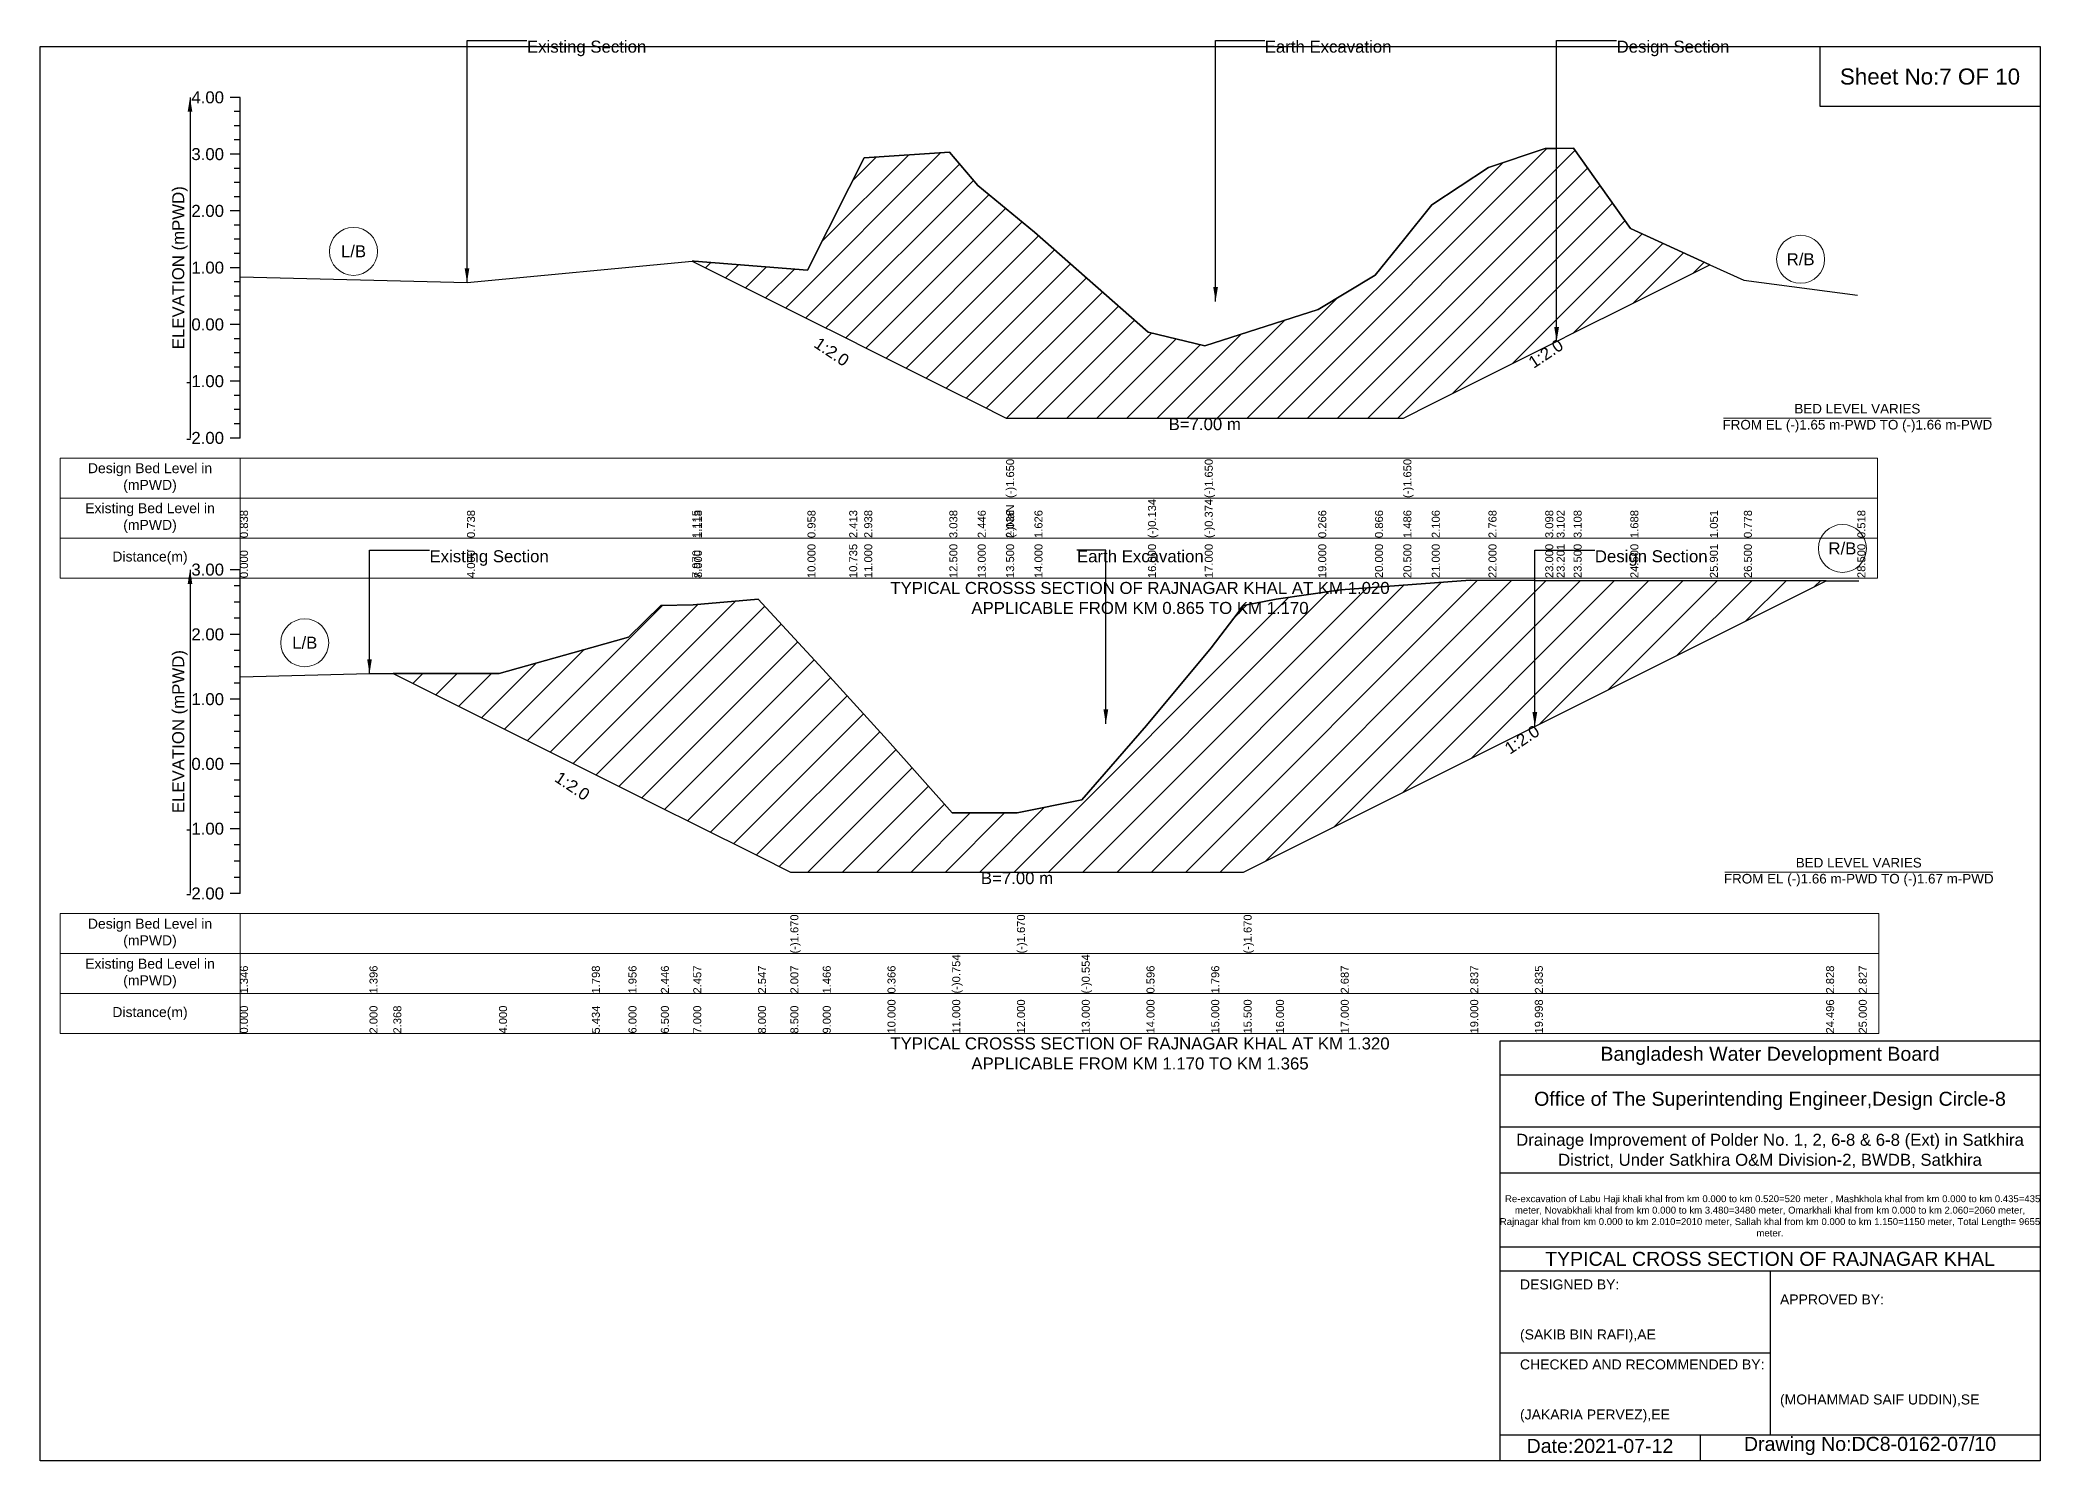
# Model space of a CAD drawing. Header units: inches. Extents: x 91000 to 648000, y -5656 to 141.
# Drawn here: x 530000 to 538000, y -5656 to 26 of the extents above; entities that cross this region are included whole.
import ezdxf

# ---------------------------------------------------------------- set-up
doc = ezdxf.new("R2010")
doc.units = ezdxf.units.IN
doc.header["$LTSCALE"] = 7
doc.header["$MEASUREMENT"] = 0
for name, color, linetype, lineweight in [('Cross section Data Border', 7, 'Continuous', 9), ('Cross Section Labels', 7, 'Continuous', 9), ('Existing_Bed_Level for Xsection', 7, 'Continuous', 25)]:
    doc.layers.add(name, color=color, linetype=linetype, lineweight=lineweight)
doc.styles.get("Standard").update_dxf_attribs({"font": 'arial.ttf'})
doc.dimstyles.get("Standard").update_dxf_attribs({"dimtxt": 0.18, "dimasz": 0.18, "dimexe": 0.18, "dimexo": 0.0625, "dimgap": 0.09, "dimtad": 0, "dimtih": 1, "dimtoh": 1, "dimdec": 4, "dimzin": 0, "dimdsep": 46, "dimtxsty": 'Standard', "dimcen": 0.09, "dimadec": 0, "dimazin": 0, "dimtfac": 1, "dimtdec": 4, "dimtofl": 0, "dimtmove": 0, "dimatfit": 3, "dimfxl": 0, "dimtolj": 1, "dimtzin": 0, "dimarcsym": 0})

msp = doc.modelspace()

# ---------------------------------------------------------------- hatches: boundary and pattern name
at = {"layer": 'Existing_Bed_Level for Xsection'}
h = msp.add_hatch(dxfattribs=at)
h.set_pattern_fill('ANSI31', color=256, scale=681, style=0)
h.paths.add_polyline_path([(532609.1, -858), (532616, -861.4), (533070, -1088.4), (533236.8, -1171.8), (533297, -1201.9), (533637.5, -1372.2), (533751, -1428.9), (533864.5, -1485.7), (533978, -1485.7), (534432, -1485.7), (534659, -1485.7), (535113, -1485.7), (535340, -1485.7), (535453.5, -1485.7), (535567, -1428.9), (535794, -1315.4), (536021, -1201.9), (536066.5, -1179.1), (536134.5, -1145.2), (536361.5, -1031.7), (536679.5, -872.6), (536361.5, -727.9), (536134.5, -405.6), (536066.5, -406.9), (536021, -407.9), (535794, -482.8), (535567, -633), (535453.5, -773.8), (535340, -914.5), (535113, -1050.7), (534659, -1196), (534432, -1141.5), (533978, -742), (533864.5, -648.9), (533751, -555.9), (533637.5, -421.5), (533297, -444.2), (533236.8, -563.3), (533070, -893.6), (532616, -857.3)])
h = msp.add_hatch(dxfattribs=at)
h.set_pattern_fill('ANSI31', color=256, scale=777, style=0)
h.paths.add_polyline_path([(531413.3, -2507.2), (531836, -2718.5), (532207.4, -2904.2), (532354, -2977.5), (532483.5, -3042.2), (532613, -3107), (532872, -3236.5), (533001.5, -3301.2), (533131, -3301.2), (533390, -3301.2), (533649, -3301.2), (533908, -3301.2), (534167, -3301.2), (534426, -3301.2), (534685, -3301.2), (534814.5, -3301.2), (534944, -3236.5), (535203, -3107), (535721, -2848), (535979.4, -2718.8), (537144.4, -2136.3), (535979.4, -2134.4), (535721, -2133.9), (535203, -2172.8), (534944, -2209), (534814.5, -2235.2), (534685, -2403.6), (534426, -2714.3), (534167, -3012.2), (533908, -3064), (533649, -3064), (533390, -2773.9), (533131, -2489), (533001.5, -2349), (532872, -2209), (532613, -2232.4), (532483.5, -2235.2), (532354, -2362.1), (532207.4, -2403.2), (531836, -2507.2)])

# ---------------------------------------------------------------- linework, layer by layer
for points in [[(530000, 0), (538000, 0), (538000, -5656), (530000, -5656)], [(537120, 0), (538000, 0), (538000, -240), (537120, -240)]]:
    msp.add_lwpolyline(points, close=True)
for points in [[(535840, -5656), (535840, -3976), (538000, -3976)], [(535840, -4112), (538000, -4112)], [(535840, -4320), (538000, -4320)], [(535840, -4504), (538000, -4504)], [(535840, -4800), (538000, -4800)], [(535840, -4896), (538000, -4896)], [(536920, -4896), (536920, -5552)], [(535840, -5224), (536920, -5224)], [(535840, -5552), (538000, -5552)], [(536640, -5552), (536640, -5656)]]:
    msp.add_lwpolyline(points)
at = {"layer": 'Cross section Data Border'}
for points in [[(530080, -1645.1), (537349.5, -1645.1), (537349.5, -2125.1), (530080, -2125.1)], [(530080, -3466.7), (537355, -3466.7), (537355, -3946.7), (530080, -3946.7)]]:
    msp.add_lwpolyline(points, close=True, dxfattribs=at)
for points in [[(530800, -1645.1), (530800, -2125.1)], [(530080, -1805.1), (537349.5, -1805.1)], [(530080, -1965.1), (537349.5, -1965.1)], [(530800, -3466.7), (530800, -3946.7)], [(530080, -3626.7), (537355, -3626.7)], [(530080, -3786.7), (537355, -3786.7)]]:
    msp.add_lwpolyline(points, dxfattribs=at)
at = {"layer": 'Cross Section Labels'}
for points in [[(536733.7, -1485.7), (537805.3, -1485.7)], [(536739.2, -3301.2), (537810.8, -3301.2)]]:
    msp.add_lwpolyline(points, dxfattribs=at)
for centre in [(531254, -818.7), (537042.5, -850.5), (537209.7, -2006.9), (531059, -2384.1)]:
    msp.add_circle(centre, 96, dxfattribs=at)
at = {"layer": 'Existing_Bed_Level for Xsection'}
for points in [[(530800, -203.1), (530760, -203.1)], [(530800, -1565.1), (530800, -1338.1), (530800, -1111.1), (530800, -884.1), (530800, -657.1), (530800, -430.1), (530800, -203.1)], [(530800, -259.9), (530776, -259.9)], [(530800, -316.6), (530776, -316.6)], [(530800, -373.4), (530776, -373.4)], [(530800, -430.1), (530760, -430.1)], [(530800, -920.9), (531708, -943.6), (532609.1, -858), (532616, -857.3), (533070, -893.6), (533236.8, -563.3), (533297, -444.2), (533637.5, -421.5), (533751, -555.9), (533864.5, -648.9), (533864.5, -648.9), (533978, -742), (534432, -1141.5), (534659, -1196), (534659, -1196), (535113, -1050.7), (535340, -914.5), (535453.5, -773.8), (535453.5, -773.8), (535567, -633), (535794, -482.8), (536021, -407.9), (536066.5, -406.9), (536134.5, -405.6), (536361.5, -727.9), (536679.5, -872.6), (536815.5, -934.5), (537269.5, -993.5)], [(530800, -486.9), (530776, -486.9)], [(530800, -543.6), (530776, -543.6)], [(530800, -600.4), (530776, -600.4)], [(530800, -657.1), (530760, -657.1)], [(530800, -713.9), (530776, -713.9)], [(530800, -770.6), (530776, -770.6)], [(530800, -827.4), (530776, -827.4)], [(530800, -884.1), (530760, -884.1)], [(530800, -940.9), (530776, -940.9)], [(530800, -997.6), (530776, -997.6)], [(530800, -1111.1), (530760, -1111.1)], [(530800, -1054.4), (530776, -1054.4)], [(530800, -1167.9), (530776, -1167.9)], [(530800, -1224.6), (530776, -1224.6)], [(530800, -1338.1), (530760, -1338.1)], [(530800, -1281.4), (530776, -1281.4)], [(530800, -1394.9), (530776, -1394.9)], [(530800, -1451.6), (530776, -1451.6)], [(530800, -1508.4), (530776, -1508.4)], [(530800, -1565.1), (530760, -1565.1)], [(530800, -2091.7), (530760, -2091.7)], [(530800, -2156.5), (530776, -2156.5)], [(530800, -3386.7), (530800, -3127.7), (530800, -2868.7), (530800, -2609.7), (530800, -2350.7), (530800, -2091.7)], [(530800, -2520.1), (531318, -2507.2), (531413.3, -2507.2), (531836, -2507.2), (532207.4, -2403.2), (532354, -2362.1), (532483.5, -2235.2), (532613, -2232.4), (532872, -2209), (533001.5, -2349), (533001.5, -2349), (533131, -2489), (533390, -2773.9), (533649, -3064), (533908, -3064), (533908, -3064), (534167, -3012.2), (534426, -2714.3), (534685, -2403.6), (534814.5, -2235.2), (534814.5, -2235.2), (534944, -2209), (535203, -2172.8), (535721, -2133.9), (535979.4, -2134.4), (537144.4, -2136.3), (537275, -2136.5)], [(530800, -2221.2), (530776, -2221.2)], [(530800, -2286), (530776, -2286)], [(530800, -2350.7), (530760, -2350.7)], [(530800, -2415.5), (530776, -2415.5)], [(530800, -2480.2), (530776, -2480.2)], [(530800, -2545), (530776, -2545)], [(530800, -2609.7), (530760, -2609.7)], [(530800, -2674.5), (530776, -2674.5)], [(530800, -2739.2), (530776, -2739.2)], [(530800, -2868.7), (530760, -2868.7)], [(530800, -2804), (530776, -2804)], [(530800, -2933.5), (530776, -2933.5)], [(530800, -2998.2), (530776, -2998.2)], [(530800, -3063), (530776, -3063)], [(530800, -3127.7), (530760, -3127.7)], [(530800, -3192.5), (530776, -3192.5)], [(530800, -3257.2), (530776, -3257.2)], [(530800, -3322), (530776, -3322)], [(530800, -3386.7), (530760, -3386.7)]]:
    msp.add_lwpolyline(points, dxfattribs=at)
for points in [[(532609.1, -858), (532609.1, -858), (532616, -861.4), (533070, -1088.4), (533236.8, -1171.8), (533297, -1201.9), (533637.5, -1372.2), (533751, -1428.9), (533864.5, -1485.7), (533864.5, -1485.7), (533978, -1485.7), (534432, -1485.7), (534659, -1485.7), (534659, -1485.7), (535113, -1485.7), (535340, -1485.7), (535453.5, -1485.7), (535453.5, -1485.7), (535567, -1428.9), (535794, -1315.4), (536021, -1201.9), (536066.5, -1179.1), (536134.5, -1145.2), (536361.5, -1031.7), (536679.5, -872.6), (536361.5, -727.9), (536134.5, -405.6), (536066.5, -406.9), (536021, -407.9), (535794, -482.8), (535567, -633), (535453.5, -773.8), (535453.5, -773.8), (535340, -914.5), (535113, -1050.7), (534659, -1196), (534659, -1196), (534432, -1141.5), (533978, -742), (533864.5, -648.9), (533864.5, -648.9), (533751, -555.9), (533637.5, -421.5), (533297, -444.2), (533236.8, -563.3), (533070, -893.6), (532616, -857.3), (532609.1, -858)], [(531413.3, -2507.2), (531413.3, -2507.2), (531836, -2718.5), (532207.4, -2904.2), (532354, -2977.5), (532483.5, -3042.2), (532613, -3107), (532872, -3236.5), (533001.5, -3301.2), (533001.5, -3301.2), (533131, -3301.2), (533390, -3301.2), (533649, -3301.2), (533908, -3301.2), (533908, -3301.2), (534167, -3301.2), (534426, -3301.2), (534685, -3301.2), (534814.5, -3301.2), (534814.5, -3301.2), (534944, -3236.5), (535203, -3107), (535721, -2848), (535979.4, -2718.8), (537144.4, -2136.3), (537144.4, -2136.3), (537144.4, -2136.3), (535979.4, -2134.4), (535721, -2133.9), (535203, -2172.8), (534944, -2209), (534814.5, -2235.2), (534814.5, -2235.2), (534685, -2403.6), (534426, -2714.3), (534167, -3012.2), (533908, -3064), (533908, -3064), (533649, -3064), (533390, -2773.9), (533131, -2489), (533001.5, -2349), (533001.5, -2349), (532872, -2209), (532613, -2232.4), (532483.5, -2235.2), (532354, -2362.1), (532207.4, -2403.2), (531836, -2507.2), (531413.3, -2507.2)]]:
    msp.add_lwpolyline(points, close=True, dxfattribs=at)

# ---------------------------------------------------------------- texts
at = {"attachment_point": 5}
for s, insert, char_height in [('Sheet No:7 OF 10', (537560, -120), 64), ('Bangladesh Water Development Board', (536920, -4036), 56), ('Office of The Superintending Engineer,Design Circle-8', (536920, -4216), 56)]:
    msp.add_mtext(s, dxfattribs=dict(at, insert=insert, char_height=char_height))
for s, insert, char_height, width, attachment_point in [('Drainage Improvement of Polder No. 1, 2, 6-8 & 6-8 (Ext) in Satkhira District, Under Satkhira O&M Division-2, BWDB, Satkhira', (536920, -4416), 48, 2240, 5), ('  Re-excavation of Labu Haji khali khal from km 0.000 to km 0.520=520 meter , Mashkhola khal from km 0.000 to km 0.435=435 meter, Novabkhali khal from km 0.000 to km 3.480=3480 meter, Omarkhali khal from km 0.000 to km 2.060=2060 meter, Rajnagar khal from km 0.000 to km 2.010=2010 meter, Sallah khal from km 0.000 to km 1.150=1150 meter, Total Length= 9655 meter. ', (536920, -4676), 27.4148, 2160, 5), ('TYPICAL CROSS SECTION OF RAJNAGAR KHAL', (536920, -4848), 56, 2240, 5), ('DESIGNED BY:\\P\\P\\P(SAKIB BIN RAFI),AE', (535920, -5056), 40, 1120, 4), ('APPROVED BY:\\P\\P\\P\\P\\P\\P(MOHAMMAD SAIF UDDIN),SE', (536960, -5216), 40, 1120, 4), ('CHECKED AND RECOMMENDED BY:\\P\\P\\P(JAKARIA PERVEZ),EE', (535920, -5376), 40, 1120, 4), ('Date:2021-07-12', (536240, -5596), 56, 1120, 5), ('Drawing No:DC8-0162-07/10', (537320, -5596), 56, 1760, 5)]:
    msp.add_mtext(s, dxfattribs=dict(insert=insert, char_height=char_height, width=width, attachment_point=attachment_point))
at = {"layer": 'Cross section Data Border', "char_height": 40, "width": 640, "attachment_point": 5}
for s, insert in [('Design Bed Level in (mPWD)', (530440, -1725.1)), ('Existing Bed Level in (mPWD)', (530440, -1885.1)), ('Distance(m)', (530440, -2045.1)), ('Design Bed Level in (mPWD)', (530440, -3546.7)), ('Existing Bed Level in (mPWD)', (530440, -3706.7)), ('Distance(m)', (530440, -3866.7))]:
    msp.add_mtext(s, dxfattribs=dict(at, insert=insert))
at = {"layer": 'Cross Section Labels'}
for s, insert, char_height, attachment_point in [('Existing Section', (531948, 23.9), 48, 1), ('Earth Excavation', (534899, 23.9), 48, 1), ('Design Section', (536306.5, 23.9), 48, 1), ('L/B', (531254, -818.7), 48, 5), ('R/B', (537042.5, -850.5), 48, 5), ('BED LEVEL VARIES \\PFROM EL (-)1.65 m-PWD TO (-)1.66 m-PWD', (537269.5, -1485.7), 38.4, 5), ('B=7.00 m', (534659, -1485.7), 48, 2), ('R/B', (537209.7, -2006.9), 48, 5), ('Existing Section', (531558, -2014), 48, 1), ('Earth Excavation', (534148, -2014), 48, 1), ('Design Section', (536219.4, -2014), 48, 1), ('TYPICAL CROSSS SECTION OF RAJNAGAR KHAL AT KM 1.020\\PAPPLICABLE FROM KM 0.865 TO KM 1.170', (534400, -2205.1), 48, 5), ('L/B', (531059, -2384.1), 48, 5), ('BED LEVEL VARIES \\PFROM EL (-)1.66 m-PWD TO (-)1.67 m-PWD', (537275, -3301.2), 38.4, 5), ('B=7.00 m', (533908, -3301.2), 48, 2), ('TYPICAL CROSSS SECTION OF RAJNAGAR KHAL AT KM 1.320\\PAPPLICABLE FROM KM 1.170 TO KM 1.365', (534400, -4026.7), 48, 5)]:
    msp.add_mtext(s, dxfattribs=dict(at, insert=insert, char_height=char_height, attachment_point=attachment_point))
at = {"layer": 'Cross Section Labels', "char_height": 48, "attachment_point": 2}
for insert, rotation in [((533180.1, -1200.2), 326.30993), ((536009.8, -1207.5), 33.69007), ((535914.7, -2751.1), 33.69007), ((532142.7, -2936.6), 326.30993)]:
    msp.add_mtext('1:2.0', dxfattribs=dict(at, insert=insert, rotation=rotation))
at = {"layer": 'Existing_Bed_Level for Xsection', "char_height": 48, "attachment_point": 6}
for s, insert in [('4.00', (530736, -203.1)), ('3.00', (530736, -430.1)), ('2.00', (530736, -657.1)), ('1.00', (530736, -884.1)), ('0.00', (530736, -1111.1)), ('-1.00', (530736, -1338.1)), ('-2.00', (530736, -1565.1)), ('3.00', (530736, -2091.7)), ('2.00', (530736, -2350.7)), ('1.00', (530736, -2609.7)), ('0.00', (530736, -2868.7)), ('-1.00', (530736, -3127.7)), ('-2.00', (530736, -3386.7))]:
    msp.add_mtext(s, dxfattribs=dict(at, insert=insert))
at = {"layer": 'Existing_Bed_Level for Xsection', "rotation": 90}
for s, insert, char_height, attachment_point in [('ELEVATION (mPWD)', (530560, -884.1), 48, 5), ('(-)1.650', (533864.5, -1805.1), 32, 1), ('(-)1.650', (534659, -1805.1), 32, 1), ('(-)1.650', (535453.5, -1805.1), 32, 1), ('(-)NaN', (533864.5, -1965.1), 32, 1), ('(-)NaN', (533864.5, -1965.1), 32, 1), ('(-)0.134', (534432, -1965.1), 32, 1), ('(-)0.374', (534659, -1965.1), 32, 1), ('(-)0.374', (534659, -1965.1), 32, 1), ('(-)0.374', (534659, -1965.1), 32, 1), ('0.838', (530800, -1965.1), 32, 1), ('0.738', (531708, -1965.1), 32, 1), ('1.115', (532609.1, -1965.1), 32, 1), ('1.118', (532616, -1965.1), 32, 1), ('0.958', (533070, -1965.1), 32, 1), ('2.413', (533236.8, -1965.1), 32, 1), ('2.938', (533297, -1965.1), 32, 1), ('3.038', (533637.5, -1965.1), 32, 1), ('2.446', (533751, -1965.1), 32, 1), ('2.036', (533864.5, -1965.1), 32, 1), ('2.036', (533864.5, -1965.1), 32, 1), ('1.626', (533978, -1965.1), 32, 1), ('0.266', (535113, -1965.1), 32, 1), ('0.866', (535340, -1965.1), 32, 1), ('1.486', (535453.5, -1965.1), 32, 1), ('1.486', (535453.5, -1965.1), 32, 1), ('2.106', (535567, -1965.1), 32, 1), ('2.768', (535794, -1965.1), 32, 1), ('3.098', (536021, -1965.1), 32, 1), ('3.102', (536066.5, -1965.1), 32, 1), ('3.108', (536134.5, -1965.1), 32, 1), ('1.688', (536361.5, -1965.1), 32, 1), ('1.051', (536679.5, -1965.1), 32, 1), ('0.778', (536815.5, -1965.1), 32, 1), ('0.518', (537269.5, -1965.1), 32, 1), ('10.000', (533070, -2125.1), 32, 1), ('10.735', (533236.8, -2125.1), 32, 1), ('11.000', (533297, -2125.1), 32, 1), ('12.500', (533637.5, -2125.1), 32, 1), ('13.000', (533751, -2125.1), 32, 1), ('13.500', (533864.5, -2125.1), 32, 1), ('13.500', (533864.5, -2125.1), 32, 1), ('13.500', (533864.5, -2125.1), 32, 1), ('14.000', (533978, -2125.1), 32, 1), ('16.000', (534432, -2125.1), 32, 1), ('17.000', (534659, -2125.1), 32, 1), ('17.000', (534659, -2125.1), 32, 1), ('17.000', (534659, -2125.1), 32, 1), ('19.000', (535113, -2125.1), 32, 1), ('20.000', (535340, -2125.1), 32, 1), ('20.500', (535453.5, -2125.1), 32, 1), ('20.500', (535453.5, -2125.1), 32, 1), ('20.500', (535453.5, -2125.1), 32, 1), ('21.000', (535567, -2125.1), 32, 1), ('22.000', (535794, -2125.1), 32, 1), ('23.000', (536021, -2125.1), 32, 1), ('23.201', (536066.5, -2125.1), 32, 1), ('23.500', (536134.5, -2125.1), 32, 1), ('24.500', (536361.5, -2125.1), 32, 1), ('25.901', (536679.5, -2125.1), 32, 1), ('26.500', (536815.5, -2125.1), 32, 1), ('28.500', (537269.5, -2125.1), 32, 1), ('0.000', (530800, -2125.1), 32, 1), ('4.000', (531708, -2125.1), 32, 1), ('7.970', (532609.1, -2125.1), 32, 1), ('8.000', (532616, -2125.1), 32, 1), ('ELEVATION (mPWD)', (530560, -2739.2), 48, 5), ('(-)1.670', (533001.5, -3626.7), 32, 1), ('(-)1.670', (533908, -3626.7), 32, 1), ('(-)1.670', (534814.5, -3626.7), 32, 1), ('1.346', (530800, -3786.7), 32, 1), ('1.396', (531318, -3786.7), 32, 1), ('1.396', (531318, -3786.7), 32, 1), ('1.396', (531318, -3786.7), 32, 1), ('1.798', (532207.4, -3786.7), 32, 1), ('1.956', (532354, -3786.7), 32, 1), ('2.446', (532483.5, -3786.7), 32, 1), ('2.446', (532483.5, -3786.7), 32, 1), ('2.446', (532483.5, -3786.7), 32, 1), ('2.446', (532483.5, -3786.7), 32, 1), ('2.457', (532613, -3786.7), 32, 1), ('2.547', (532872, -3786.7), 32, 1), ('2.547', (532872, -3786.7), 32, 1), ('2.007', (533001.5, -3786.7), 32, 1), ('2.007', (533001.5, -3786.7), 32, 1), ('2.007', (533001.5, -3786.7), 32, 1), ('1.466', (533131, -3786.7), 32, 1), ('0.366', (533390, -3786.7), 32, 1), ('(-)0.754', (533649, -3786.7), 32, 1), ('(-)0.754', (533649, -3786.7), 32, 1), ('(-)0.754', (533649, -3786.7), 32, 1), ('(-)0.754', (533649, -3786.7), 32, 1), ('(-)0.554', (534167, -3786.7), 32, 1), ('0.596', (534426, -3786.7), 32, 1), ('1.796', (534685, -3786.7), 32, 1), ('2.687', (535203, -3786.7), 32, 1), ('2.837', (535721, -3786.7), 32, 1), ('2.835', (535979.4, -3786.7), 32, 1), ('2.828', (537144.4, -3786.7), 32, 1), ('2.827', (537275, -3786.7), 32, 1), ('0.000', (530800, -3946.7), 32, 1), ('2.000', (531318, -3946.7), 32, 1), ('2.368', (531413.3, -3946.7), 32, 1), ('4.000', (531836, -3946.7), 32, 1), ('5.434', (532207.4, -3946.7), 32, 1), ('6.000', (532354, -3946.7), 32, 1), ('6.500', (532483.5, -3946.7), 32, 1), ('7.000', (532613, -3946.7), 32, 1), ('8.000', (532872, -3946.7), 32, 1), ('8.500', (533001.5, -3946.7), 32, 1), ('8.500', (533001.5, -3946.7), 32, 1), ('8.500', (533001.5, -3946.7), 32, 1), ('9.000', (533131, -3946.7), 32, 1), ('10.000', (533390, -3946.7), 32, 1), ('11.000', (533649, -3946.7), 32, 1), ('12.000', (533908, -3946.7), 32, 1), ('12.000', (533908, -3946.7), 32, 1), ('12.000', (533908, -3946.7), 32, 1), ('13.000', (534167, -3946.7), 32, 1), ('14.000', (534426, -3946.7), 32, 1), ('15.000', (534685, -3946.7), 32, 1), ('15.500', (534814.5, -3946.7), 32, 1), ('15.500', (534814.5, -3946.7), 32, 1), ('15.500', (534814.5, -3946.7), 32, 1), ('16.000', (534944, -3946.7), 32, 1), ('17.000', (535203, -3946.7), 32, 1), ('19.000', (535721, -3946.7), 32, 1), ('19.998', (535979.4, -3946.7), 32, 1), ('24.496', (537144.4, -3946.7), 32, 1), ('25.000', (537275, -3946.7), 32, 1)]:
    msp.add_mtext(s, dxfattribs=dict(at, insert=insert, char_height=char_height, attachment_point=attachment_point))

# ---------------------------------------------------------------- leaders
at = {"layer": 'Cross Section Labels', "annotation_type": 0, "has_hookline": 1, "hookline_direction": 0}
for points, text_width in [([(531708, -943.6), (531708, 23.9), (531947.9, 23.9)], 467.2), ([(534702.3, -1018.7), (534702.3, 23.9), (534898.9, 23.9)], 497), ([(536066.5, -1179.1), (536066.5, 23.9), (536306.4, 23.9)], 441.2), ([(531318, -2507.2), (531318, -2014), (531557.9, -2014)], 467.2), ([(534263.3, -2708.3), (534263.3, -2014), (534147.9, -2014)], 497), ([(535979.4, -2718.8), (535979.4, -2014), (536219.4, -2014)], 441.2)]:
    msp.add_leader(points, dimstyle='Standard', override={"dimasz": 57.6}, dxfattribs=dict(at, text_width=text_width))
at = {"layer": 'Existing_Bed_Level for Xsection'}
for points in [[(530600, -203.1), (530600, -1565.1)], [(530600, -2091.7), (530600, -3386.7)]]:
    msp.add_leader(points, dimstyle='Standard', override={"dimasz": 57.6}, dxfattribs=at)

doc.saveas('drawing.dxf')
